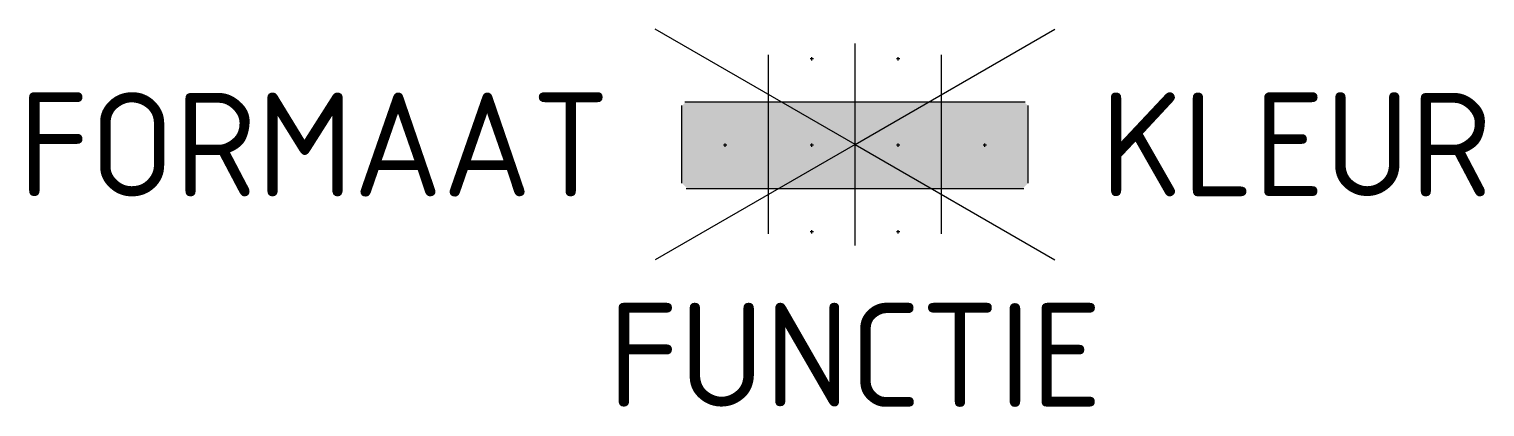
# Model space of a CAD drawing. Extents: x -14.3 to 10.9, y -4.5 to 2.
import ezdxf
from ezdxf.enums import TextEntityAlignment as Align

# ---------------------------------------------------------------- set-up
doc = ezdxf.new("R2010")
doc.units = 0
doc.styles.add('NLCS-ISO', font='NLCS-ISO.ttf')

msp = doc.modelspace()

# ---------------------------------------------------------------- hatches: boundary and pattern name
h = msp.add_hatch(color=254)
h.dxf.hatch_style = 1
h.paths.add_polyline_path([(-3, -0.665), (-2.909, -0.763), (-1.5, -0.763), (-1.5, 0.737), (-2.934, 0.737), (-3, 0.665)])
h = msp.add_hatch(color=254)
h.dxf.hatch_style = 1
h.paths.add_polyline_path([(0, 0.737), (-1.5, 0.737), (-1.5, -0.763), (0, -0.763)])
h = msp.add_hatch(color=254)
h.dxf.hatch_style = 1
h.paths.add_polyline_path([(1.5, 0.737), (0, 0.737), (0, -0.763), (1.5, -0.763)])
h = msp.add_hatch(color=254)
h.dxf.hatch_style = 1
h.paths.add_polyline_path([(3, 0.665), (2.934, 0.737), (1.5, 0.737), (1.5, -0.763), (2.909, -0.763), (3, -0.665)])

# ---------------------------------------------------------------- linework, layer by layer
for p, q in [((0, 0), (-3.464, 2)), ((0, 0), (3.464, 2)), ((-1.5, -1.552), (-1.5, 1.552)), ((-0.75, 1.458), (-0.75, 1.516)), ((0, -1.75), (0, 1.75)), ((0.75, 1.458), (0.75, 1.516)), ((1.5, -1.552), (1.5, 1.552)), ((-0.721, 1.487), (-0.779, 1.487)), ((0.779, 1.487), (0.721, 1.487)), ((-3, -0.673), (-3, 0.673)), ((-2.948, 0.737), (2.948, 0.737)), ((3, -0.673), (3, 0.673)), ((0, 0), (-3.464, -2)), ((-2.25, -0.042), (-2.25, 0.016)), ((-0.75, -0.042), (-0.75, 0.016)), ((0, 0), (3.464, -2)), ((0.75, -0.042), (0.75, 0.016)), ((2.25, -0.042), (2.25, 0.016)), ((-2.221, -0.013), (-2.279, -0.013)), ((-0.721, -0.013), (-0.779, -0.013)), ((0.779, -0.013), (0.721, -0.013)), ((2.279, -0.013), (2.221, -0.013)), ((-2.925, -0.763), (2.925, -0.763)), ((-0.721, -1.513), (-0.779, -1.513)), ((-0.75, -1.542), (-0.75, -1.484)), ((0.779, -1.513), (0.721, -1.513)), ((0.75, -1.542), (0.75, -1.484))]:
    msp.add_line(p, q)

# ---------------------------------------------------------------- texts
at = {"style": 'NLCS-ISO'}
msp.add_attdef('FORMAAT', text='30x30', height=1.8, dxfattribs=at).set_placement((-4.25, 0), align=Align.MIDDLE_RIGHT)
msp.add_attdef('KLEUR', text='G', height=1.8, dxfattribs=at).set_placement((4.25, 0), align=Align.MIDDLE_LEFT)
at = {"style": 'NLCS-ISO', "flags": 1}
msp.add_attdef('FUNCTIE', text='', height=1.8, dxfattribs=at).set_placement((0, -2.75), align=Align.TOP_CENTER)

doc.saveas('drawing.dxf')
